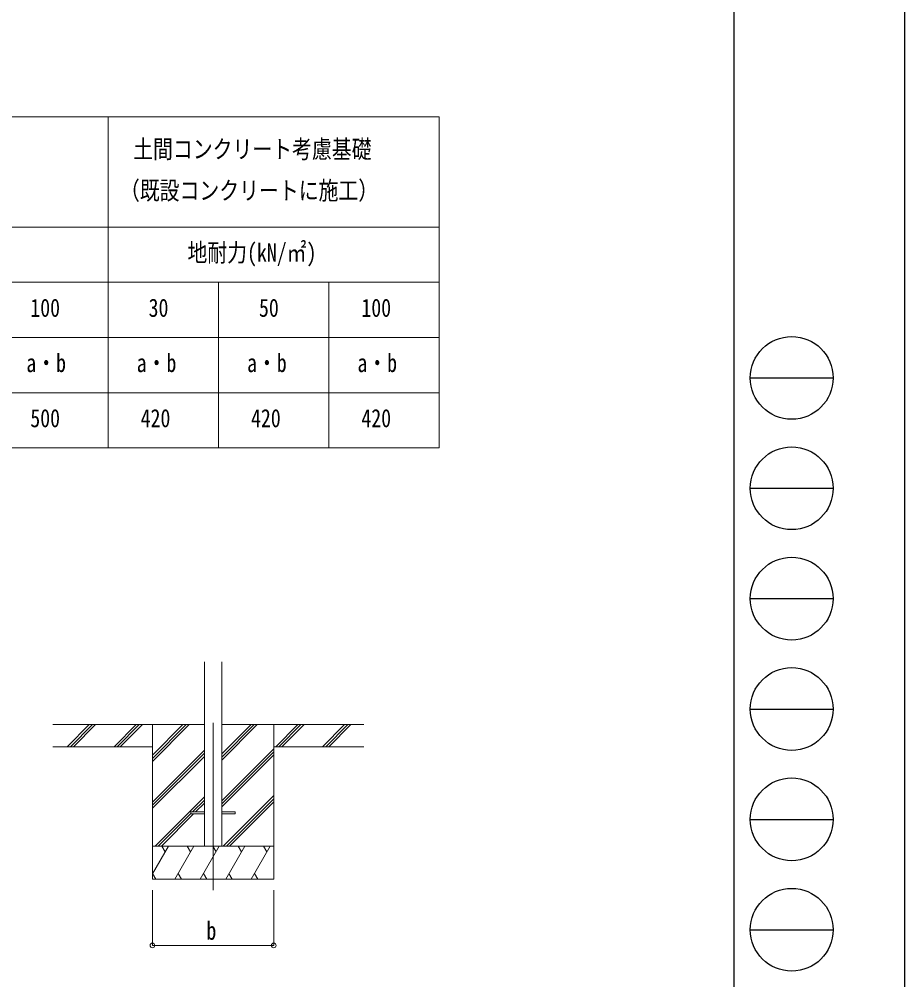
# Model space of a CAD drawing. Units: millimetres, scale not verified. Extents: x -10512 to 10512, y -7425 to 7425.
# Drawn here: x 6500 to 10512, y -4352 to 0 of the extents above; entities that cross this region are included whole.
import ezdxf
from ezdxf.enums import TextEntityAlignment as Align

# ---------------------------------------------------------------- set-up
doc = ezdxf.new("R2010")
doc.units = ezdxf.units.MM
doc.header["$LTSCALE"] = 30
for name, color, linetype, lineweight in [('0-1_TABLE1', 7, 'Continuous', 18), ('0-3_YKK_12', 40, 'Continuous', 18), ('0-4_YKK_13', 120, 'Continuous', 18), ('0-5_YKK_A1', 120, 'Continuous', 18), ('0-6_YKK_D', 200, 'Continuous', 18)]:
    doc.layers.add(name, color=color, linetype=linetype, lineweight=lineweight)
doc.layers.add('0-7_YKK_ZWAK', color=134, linetype='Continuous')
doc.styles.add('ＭＳ ゴシック', font='')
doc.styles.get('ＭＳ ゴシック').set_extended_font_data('MS Gothic')

msp = doc.modelspace()

# ---------------------------------------------------------------- linework, layer by layer
at = {"layer": '0-1_TABLE1'}
for p, q in [((4402.34, -441.9), (8402.34, -441.9)), ((5402.34, -941.9), (8402.34, -941.9)), ((5402.34, -1191.9), (8402.34, -1191.9)), ((7402.34, -1191.9), (7402.34, -1941.9)), ((7902.34, -1191.9), (7902.34, -1941.9)), ((5402.34, -1441.9), (8402.34, -1441.9))]:
    msp.add_line(p, q, dxfattribs=at)
for points in [[(6902.34, -441.9), (6902.34, -1191.9), (6902.34, -1941.9)], [(8402.34, -441.9), (8402.34, -1191.9), (8402.34, -1441.9), (8402.34, -1941.9)], [(4402.34, -1691.9), (5402.34, -1691.9), (8402.34, -1691.9)], [(4402.34, -1941.9), (4902.34, -1941.9), (8402.34, -1941.9)]]:
    msp.add_lwpolyline(points, dxfattribs=at)
at = {"layer": '0-3_YKK_12'}
msp.add_line((7378.29, -3187.18), (7378.29, -3946.39), dxfattribs=at)
at = {"layer": '0-4_YKK_13'}
for p, q in [((7278.29, -3591.39), (7278.29, -3600.39)), ((7278.29, -3591.39), (7338.79, -3591.39)), ((7278.29, -3600.39), (7338.79, -3600.39)), ((7417.79, -3591.39), (7478.29, -3591.39)), ((7417.79, -3600.39), (7478.29, -3600.39)), ((7478.29, -3591.39), (7478.29, -3600.39))]:
    msp.add_line(p, q, dxfattribs=at)
at = {"layer": '0-5_YKK_A1'}
for p, q in [((7338.79, -2910.54), (7338.79, -3745.89)), ((7417.79, -2910.54), (7417.79, -3745.89)), ((7338.79, -3195.89), (6652.34, -3195.89)), ((6719.03, -3294.49), (6817.62, -3195.89)), ((6731.77, -3295.89), (6831.77, -3195.89)), ((6745.91, -3295.89), (6845.91, -3195.89)), ((6931.16, -3294.49), (7029.76, -3195.89)), ((6943.9, -3295.89), (7043.9, -3195.89)), ((6958.04, -3295.89), (7058.04, -3195.89)), ((7103.29, -3195.89), (7103.29, -3895.89)), ((7103.29, -3362.77), (7270.17, -3195.89)), ((7103.29, -3348.63), (7256.03, -3195.89)), ((7103.29, -3334.49), (7241.89, -3195.89)), ((7417.79, -3356.64), (7578.54, -3195.89)), ((7417.79, -3342.5), (7564.4, -3195.89)), ((7417.79, -3328.35), (7550.26, -3195.89)), ((7417.79, -3195.89), (8061.5, -3195.89)), ((7653.29, -3195.89), (7653.29, -3895.89)), ((7662.39, -3295.89), (7762.39, -3195.89)), ((7676.53, -3295.89), (7776.53, -3195.89)), ((7690.67, -3295.89), (7790.67, -3195.89)), ((7874.52, -3295.89), (7974.52, -3195.89)), ((7888.66, -3295.89), (7988.66, -3195.89)), ((7902.8, -3295.89), (8002.8, -3195.89)), ((7103.29, -3295.89), (6652.34, -3295.89)), ((7417.79, -3540.48), (7653.29, -3304.99)), ((7653.29, -3295.89), (8061.5, -3295.89)), ((7103.29, -3546.62), (7338.79, -3311.12)), ((7103.29, -3560.76), (7338.79, -3325.26)), ((7103.29, -3574.9), (7338.79, -3339.4)), ((7417.79, -3554.63), (7653.29, -3319.13)), ((7417.79, -3568.77), (7653.29, -3333.27)), ((7116.15, -3745.89), (7338.79, -3523.25)), ((7424.51, -3745.89), (7653.29, -3517.12)), ((7284.79, -3591.39), (7338.79, -3537.39)), ((7298.94, -3591.39), (7338.79, -3551.53)), ((7438.66, -3745.89), (7653.29, -3531.26)), ((7452.8, -3745.89), (7653.29, -3545.4)), ((7130.29, -3745.89), (7278.29, -3597.89)), ((7144.43, -3745.89), (7289.94, -3600.39)), ((7653.29, -3745.89), (7103.29, -3745.89)), ((7103.29, -3871.34), (7175.72, -3745.89)), ((7160.72, -3771.87), (7145.72, -3745.89)), ((7204.59, -3895.89), (7291.19, -3745.89)), ((7276.19, -3771.87), (7261.19, -3745.89)), ((7320.06, -3895.89), (7406.66, -3745.89)), ((7391.66, -3771.87), (7376.66, -3745.89)), ((7435.53, -3895.89), (7522.13, -3745.89)), ((7507.13, -3771.87), (7492.13, -3745.89)), ((7551, -3895.89), (7637.6, -3745.89)), ((7622.6, -3771.87), (7607.6, -3745.89)), ((7104.12, -3869.91), (7119.12, -3895.89)), ((7219.59, -3869.91), (7234.59, -3895.89)), ((7335.06, -3869.91), (7350.05, -3895.89)), ((7450.53, -3869.91), (7465.53, -3895.89)), ((7566, -3869.91), (7581, -3895.89)), ((7103.29, -3895.89), (7653.29, -3895.89))]:
    msp.add_line(p, q, dxfattribs=at)
at = {"layer": '0-6_YKK_D'}
for p, q in [((7103.29, -3945.89), (7103.29, -4196.89)), ((7653.29, -3945.89), (7653.29, -4196.89)), ((7103.29, -4195.89), (7653.29, -4195.89))]:
    msp.add_line(p, q, dxfattribs=at)
for centre in [(7103.29, -4195.89), (7653.29, -4195.89)]:
    msp.add_circle(centre, 10.62, dxfattribs=at)
at = {"layer": '0-7_YKK_ZWAK'}
for p, q in [((9737.55, 6937.5), (9737.55, -6312.5)), ((9812.55, -1625), (10187.55, -1625)), ((9812.55, -2125), (10187.55, -2125)), ((9812.55, -2625), (10187.55, -2625)), ((9812.55, -3125), (10187.55, -3125)), ((9812.55, -3625), (10187.55, -3625)), ((9812.55, -4125), (10187.55, -4125))]:
    msp.add_line(p, q, dxfattribs=at)
msp.add_lwpolyline([(-10512.5, -7425), (10512.5, -7425), (10512.5, 7425), (-10512.5, 7425)], close=True, dxfattribs=at)
for centre in [(10000.05, -1625), (10000.05, -2125), (10000.05, -2625), (10000.05, -3125), (10000.05, -3625), (10000.05, -4125)]:
    msp.add_circle(centre, 187.5, dxfattribs=at)

# ---------------------------------------------------------------- texts
at = {"layer": '0-1_TABLE1', "style": 'ＭＳ ゴシック', "width": 0.8}
for s, p in [('土間コンクリート考慮基礎', (7016.34, -654.4)), ('（既設コンクリートに施工）', (6956.34, -841.9)), ('地耐力(kN/㎡)', (7262.34, -1123.15)), ('100', (6550.34, -1373.15)), ('30', (7086.34, -1373.15)), ('50', (7586.34, -1373.15)), ('100', (8050.34, -1373.15)), ('a・b', (6532.34, -1623.15)), ('a・b', (7032.34, -1623.15)), ('a・b', (7532.34, -1623.15)), ('a・b', (8032.34, -1623.15)), ('500', (6550.34, -1873.15)), ('420', (7050.34, -1873.15)), ('420', (7550.34, -1873.15)), ('420', (8050.34, -1873.15))]:
    msp.add_text(s, height=82.48, dxfattribs=at).set_placement(p, align=Align.BOTTOM_LEFT)
at = {"layer": '0-6_YKK_D', "style": 'ＭＳ ゴシック', "width": 0.8}
msp.add_text('b', height=82.48, dxfattribs=at).set_placement((7348.29, -4195.09), align=Align.BOTTOM_LEFT)

doc.saveas('drawing.dxf')
